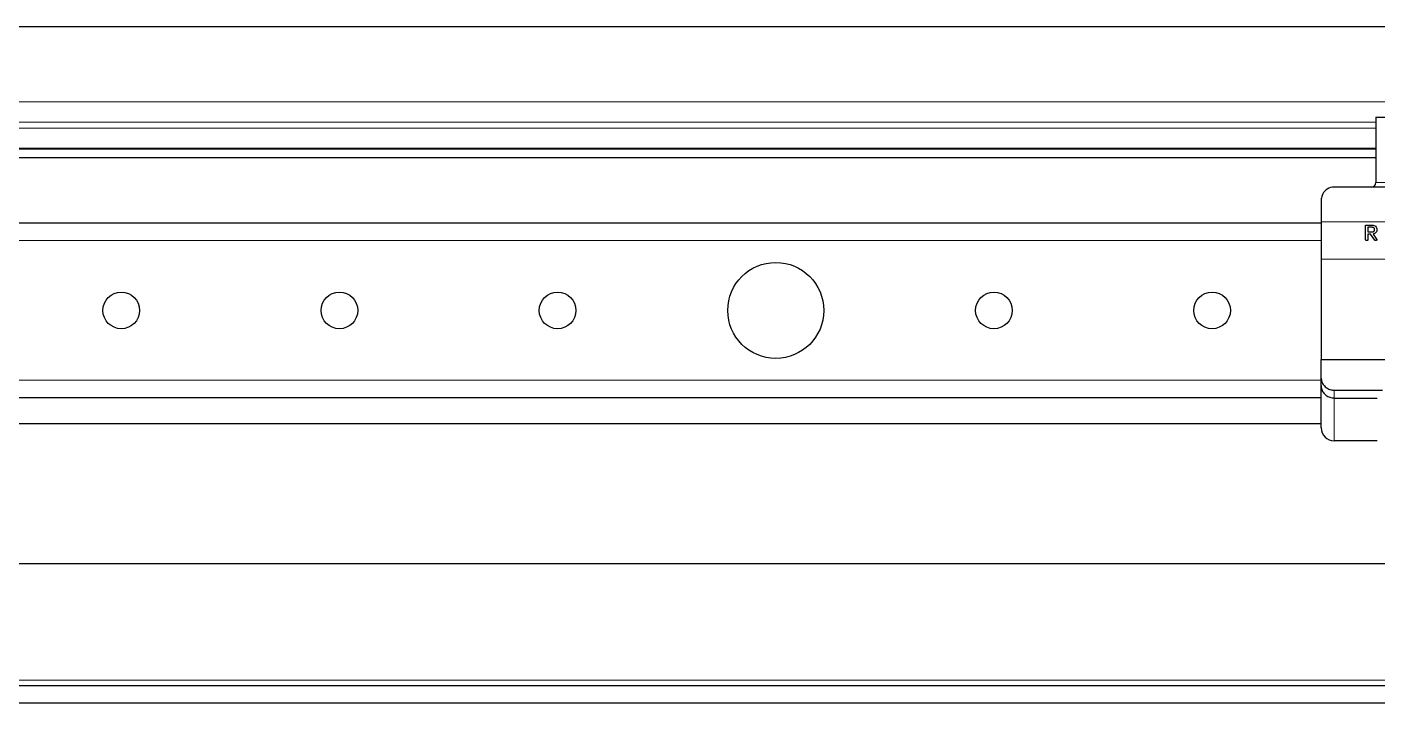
# Model space of a CAD drawing. Header units: millimetres. Extents: x -591 to 1706, y -1269 to 978.
# Drawn here: x 1229.5 to 1384.2, y -977.6 to -900.1 of the extents above; entities that cross this region are included whole.
import ezdxf

# ---------------------------------------------------------------- set-up
doc = ezdxf.new("R2010")
doc.units = ezdxf.units.MM

msp = doc.modelspace()

# ---------------------------------------------------------------- linework, layer by layer
at = {"color": 7, "linetype": 'Continuous', "lineweight": 25}
for p, q in [((1435.3, -900.14), (995.3, -900.14)), ((1384.05, -910.49), (1384.05, -917.99)), ((1384.05, -910.49), (1388.57, -910.49)), ((1384.05, -915.14), (980.3, -915.14)), ((1388.8, -918.49), (1379.3, -918.49)), ((1377.8, -919.99), (1377.8, -922.49)), ((1377.8, -922.64), (997.8, -922.64)), ((1377.8, -922.49), (1377.8, -926.75)), ((1382.89, -924.51), (1382.89, -922.85)), ((1382.89, -922.85), (1383.64, -922.85)), ((1383.65, -923.11), (1383.15, -923.11)), ((1383.15, -923.11), (1383.15, -923.61)), ((1383.15, -923.61), (1383.74, -923.61)), ((1383.44, -923.88), (1383.15, -923.88)), ((1383.15, -923.88), (1383.15, -924.51)), ((1383.94, -924.59), (1383.44, -923.88)), ((1383.75, -923.88), (1384.15, -924.45)), ((1377.8, -926.75), (1377.8, -938.25)), ((1377.8, -940.39), (1377.8, -938.25)), ((1377.8, -938.25), (1386.2, -938.25)), ((1377.8, -941.3), (1377.8, -940.39)), ((1377.8, -946.09), (1377.8, -941.3)), ((1379.3, -941.78), (1384.81, -941.78)), ((1377.8, -942.64), (997.8, -942.64)), ((1379.3, -942.68), (1384.21, -942.68)), ((1377.8, -945.64), (971.3, -945.64)), ((1384.21, -947.59), (1379.3, -947.59)), ((971.3, -961.64), (1459.3, -961.64)), ((920.6, -975.64), (1510, -975.64)), ((920.6, -977.64), (1510, -977.64))]:
    msp.add_line(p, q, dxfattribs=at)
at = {"color": 8, "linetype": 'Continuous', "lineweight": 18}
for p, q in [((1443.89, -908.74), (986.7, -908.74)), ((1384.05, -911.04), (984.4, -911.04)), ((1384.05, -911.74), (983.7, -911.74)), ((1384.05, -914.14), (981.3, -914.14)), ((1384.05, -914.04), (981.4, -914.04)), ((1384.05, -917.99), (1388.57, -917.99)), ((1388.8, -922.49), (1377.8, -922.49)), ((1377.8, -924.64), (997.8, -924.64)), ((1402.8, -926.75), (1377.8, -926.75)), ((1377.8, -940.64), (997.8, -940.64)), ((1379.3, -941.78), (1379.3, -942.68)), ((1379.3, -942.68), (1379.3, -947.59)), ((1406.25, -975.04), (1024.34, -975.04))]:
    msp.add_line(p, q, dxfattribs=at)
at = {"color": 7, "linetype": 'Continuous', "lineweight": 25}
for centre, radius in [((1315.3, -932.64), 5.5), ((1240.3, -932.64), 2.1), ((1265.3, -932.64), 2.1), ((1290.3, -932.64), 2.1), ((1340.3, -932.64), 2.1), ((1365.3, -932.64), 2.1)]:
    msp.add_circle(centre, radius, dxfattribs=at)
for centre, radius, start, end in [((1383.55, -917.99), 0.5, 270, 0), ((1379.3, -946.09), 1.5, 180, 270)]:
    msp.add_arc(centre, radius, start, end, dxfattribs=at)
for points, knots in [([(1379.3, -918.49), (1379.29, -918.49), (1379.23, -918.49), (1378.87, -918.52), (1378.35, -918.75), (1377.88, -919.33), (1377.82, -919.81), (1377.8, -919.99)], [0, 0, 0, 0, 0.003231, 0.101221, 0.514725, 0.80586, 1, 1, 1, 1]), ([(1383.64, -922.85), (1383.72, -922.85), (1383.86, -922.86), (1383.97, -922.95), (1384.02, -922.98)], [0, 0, 0, 0, 0.559747, 1, 1, 1, 1]), ([(1383.84, -923.18), (1383.81, -923.15), (1383.75, -923.12), (1383.68, -923.11), (1383.65, -923.11)], [0, 0, 0, 0, 0.559136, 1, 1, 1, 1]), ([(1383.92, -923.37), (1383.92, -923.33), (1383.91, -923.26), (1383.86, -923.2), (1383.84, -923.18)], [0, 0, 0, 0, 0.559692, 1, 1, 1, 1]), ([(1383.84, -923.57), (1383.86, -923.55), (1383.89, -923.52), (1383.91, -923.46), (1383.92, -923.4), (1383.92, -923.37)], [0, 0, 0, 0, 0.279917, 0.56006, 1, 1, 1, 1]), ([(1384.18, -923.37), (1384.17, -923.46), (1384.16, -923.63), (1384.04, -923.74), (1383.99, -923.79)], [0, 0, 0, 0, 0.559457, 1, 1, 1, 1]), ([(1384.02, -922.98), (1384.07, -923.05), (1384.17, -923.16), (1384.18, -923.31), (1384.18, -923.37)], [0, 0, 0, 0, 0.5589475, 1, 1, 1, 1]), ([(1383.01, -924.64), (1382.99, -924.64), (1382.95, -924.64), (1382.91, -924.6), (1382.89, -924.56), (1382.89, -924.53), (1382.89, -924.51)], [0, 0, 0, 0, 0.280437, 0.558281, 0.778899, 1, 1, 1, 1]), ([(1383.15, -924.51), (1383.15, -924.53), (1383.15, -924.57), (1383.11, -924.62), (1383.06, -924.64), (1383.03, -924.64), (1383.01, -924.64)], [0, 0, 0, 0, 0.280498, 0.558325, 0.778868, 1, 1, 1, 1]), ([(1383.74, -923.61), (1383.76, -923.61), (1383.8, -923.6), (1383.83, -923.58), (1383.84, -923.57)], [0, 0, 0, 0, 0.5581742, 1, 1, 1, 1]), ([(1383.99, -923.79), (1383.95, -923.81), (1383.87, -923.86), (1383.79, -923.87), (1383.75, -923.88)], [0, 0, 0, 0, 0.56031, 1, 1, 1, 1]), ([(1384.03, -924.64), (1384.02, -924.64), (1384, -924.64), (1383.96, -924.62), (1383.95, -924.6), (1383.94, -924.59)], [0, 0, 0, 0, 0.28022, 0.561305, 1, 1, 1, 1]), ([(1384.18, -924.51), (1384.18, -924.53), (1384.17, -924.58), (1384.13, -924.62), (1384.08, -924.64), (1384.05, -924.64), (1384.03, -924.64)], [0, 0, 0, 0, 0.278138, 0.558544, 0.779161, 1, 1, 1, 1]), ([(1384.15, -924.45), (1384.16, -924.46), (1384.18, -924.48), (1384.18, -924.5), (1384.18, -924.51)], [0, 0, 0, 0, 0.5610793, 1, 1, 1, 1]), ([(1377.8, -940.39), (1377.81, -940.53), (1377.84, -940.81), (1378.08, -941.22), (1378.44, -941.55), (1378.87, -941.75), (1379.16, -941.77), (1379.3, -941.78)], [0, 0, 0, 0, 0.205683, 0.411346, 0.618649, 0.832339, 1, 1, 1, 1]), ([(1377.8, -941.3), (1377.8, -941.31), (1377.8, -941.41), (1377.83, -941.67), (1378, -942.04), (1378.34, -942.39), (1378.79, -942.63), (1379.13, -942.66), (1379.3, -942.68)], [0, 0, 0, 0, 0.017854, 0.141405, 0.356083, 0.570731, 0.785365, 1, 1, 1, 1])]:
    msp.add_open_spline(points, degree=3, knots=knots, dxfattribs=at)

doc.saveas('drawing.dxf')
